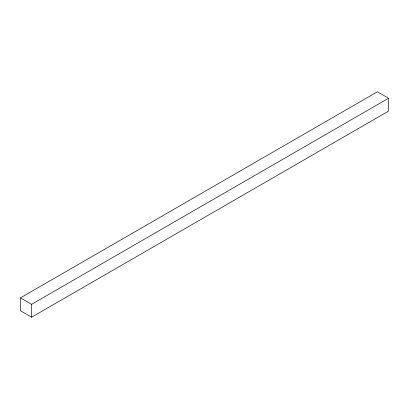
<?xml version="1.0" encoding="UTF-8"?>
<svg xmlns="http://www.w3.org/2000/svg" width="409" height="409" viewBox="0 0 409 409"><rect width="100%" height="100%" fill="white"/><g stroke="black" fill="none" stroke-linecap="round" stroke-linejoin="round"><path stroke-width="0.61" d="M20.45 297.88L377.395 91.8L388.55 98.242L388.55 111.12L31.605 317.2L20.45 310.758L20.45 297.88L31.605 304.322L388.55 98.242M31.605 304.322L31.605 317.2"/></g></svg>
